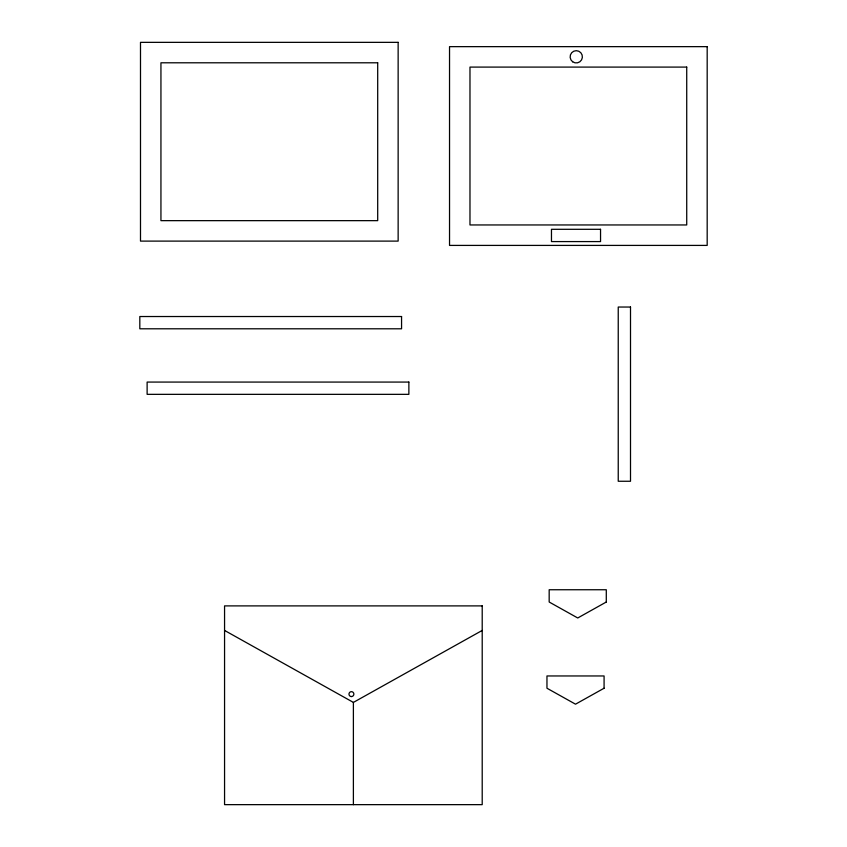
<?xml version="1.0" encoding="UTF-8"?>
<svg xmlns="http://www.w3.org/2000/svg" width="847" height="847" viewBox="0 0 847 847"><rect width="100%" height="100%" fill="white"/><g stroke="black" fill="none" stroke-linecap="round" stroke-linejoin="round"><path stroke-width="1.27" d="M224.561 630.433L353.39 702.407L482.208 630.433M353.39 702.407L353.39 804.65M606.293 602.016L577.739 617.982L549.174 602.016L549.174 589.745L606.293 589.745L606.293 602.016M604.08 688.23L575.515 704.185L546.961 688.23L546.961 675.959L604.08 675.959L604.08 688.23M398.143 42.35L140.496 42.35L140.496 241.109L398.143 241.109L398.143 42.35M707.181 46.649L449.535 46.649L449.535 245.408L707.181 245.408L707.181 46.649M377.698 62.794L160.941 62.794L160.941 220.654L377.698 220.654L377.698 62.794M686.726 67.093L469.979 67.093L469.979 224.953L686.726 224.953L686.726 67.093M600.544 229.304L551.471 229.304L551.471 241.575L600.544 241.575L600.544 229.304M630.507 307.038L618.236 307.038L618.236 481.255L630.507 481.255L630.507 307.038M401.563 316.524L139.819 316.524L139.819 328.795L401.563 328.795L401.563 316.524M408.868 382.071L147.124 382.071L147.124 394.342L408.868 394.342L408.868 382.071M482.208 605.891L224.561 605.891L224.561 804.65L482.208 804.65L482.208 605.891M351.42 696.562L350.785 696.478A2.456 2.456 0 0 1 349.546 692.528A2.456 2.456 0 0 1 353.644 693.068A2.456 2.456 0 0 1 351.42 696.562M572.657 61.778A6.13 6.13 0 0 0 582.355 57.458A6.13 6.13 0 0 0 573.768 51.212A6.13 6.13 0 0 0 572.657 61.778"/></g></svg>
